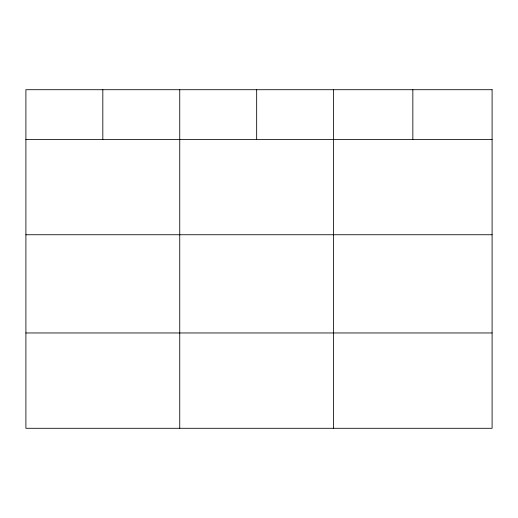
<?xml version="1.0" encoding="UTF-8"?>
<svg xmlns="http://www.w3.org/2000/svg" width="518" height="518" viewBox="0 0 518 518"><rect width="100%" height="100%" fill="white"/><g stroke="black" fill="none" stroke-linecap="round" stroke-linejoin="round"><path stroke-width="0.78" d="M25.9 139.42L492.1 139.42M25.9 234.745L492.1 234.745M25.9 332.964L492.1 332.964M412.846 89.711L412.846 139.42M333.592 89.711L333.592 428.289M256.669 89.711L256.669 139.42M179.746 89.711L179.746 428.289M102.823 89.711L102.823 139.42M492.1 89.711L25.9 89.711L25.9 428.289L492.1 428.289L492.1 89.711"/></g></svg>
